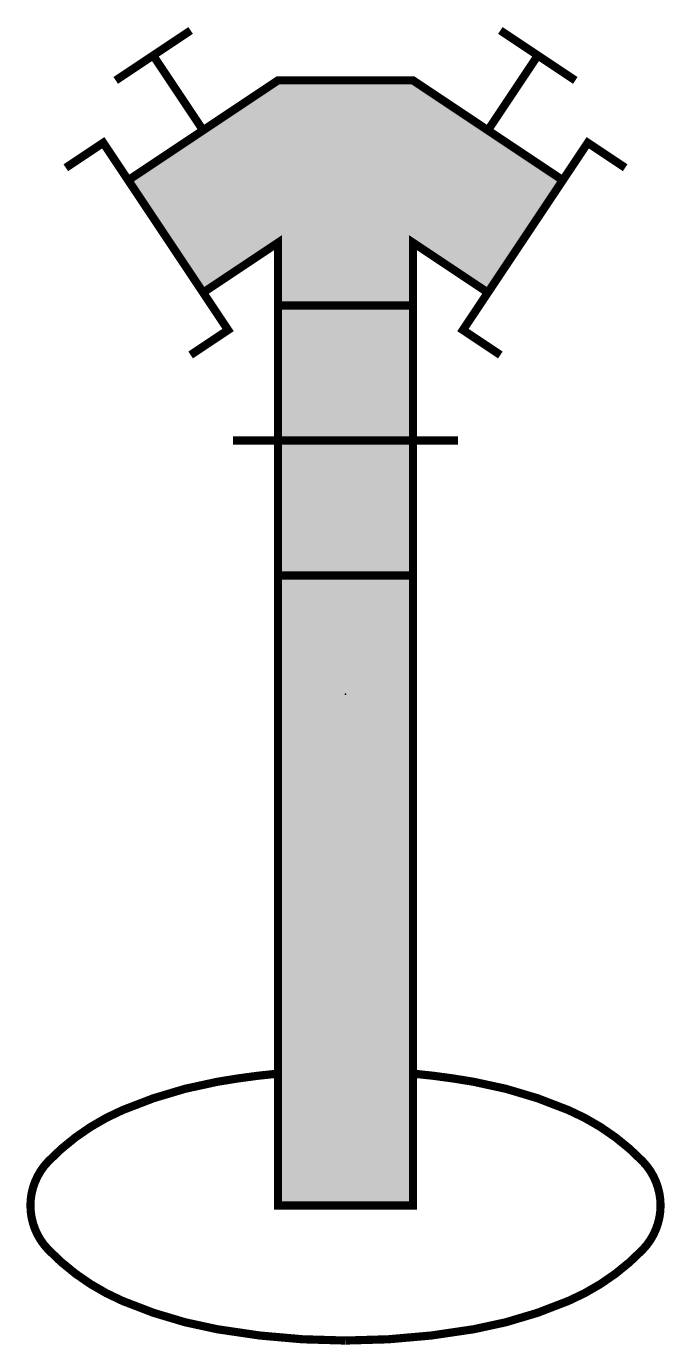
# Model space of a CAD drawing. Header units: millimetres. Extents: x -1.95 to 1.95, y -0.85 to 7.21.
import ezdxf

# ---------------------------------------------------------------- set-up
doc = ezdxf.new("R2010")
doc.units = ezdxf.units.MM

msp = doc.modelspace()

# ---------------------------------------------------------------- linework, layer by layer
at = {"color": 7, "const_width": 0.05}
for points in [[(-1.404, 6.875), (-0.9464, 7.1801)], [(1.404, 6.875), (0.9464, 7.1801)], [(-0.8701, 6.5699), (-1.1752, 7.0275)], [(0.8701, 6.5699), (1.1752, 7.0275)], [(-1.7091, 6.3411), (-1.4803, 6.4936), (-0.7176, 5.3496), (-0.9464, 5.197)], [(1.7091, 6.3411), (1.4803, 6.4936), (0.7176, 5.3496), (0.9464, 5.197)], [(-0.4125, 5.5), (0.4125, 5.5)], [(-0.6875, 4.675), (0.6875, 4.675)], [(-0.4125, 3.85), (0.4125, 3.85)]]:
    msp.add_lwpolyline(points, dxfattribs=at)
msp.add_lwpolyline([(0.4125, 6.875), (-0.4125, 6.875), (-1.3278, 6.2648), (-0.8701, 5.5784), (-0.4125, 5.8835), (-0.4125, 0), (0.4125, 0), (0.4125, 5.8835), (0.8701, 5.5784), (1.3278, 6.2648)], close=True, dxfattribs=at)
msp.add_lwpolyline([(-0.4125, 0.806, 0.020878), (-0.7832, 0.756, 0.057363), (-1.3612, 0.5834, 0.099714), (-1.8159, 0.2698, 0.194489), (-1.925, 0, 0.194489), (-1.8159, -0.2698, 0.099714), (-1.3612, -0.5834, 0.057363), (-0.7832, -0.756, 0.043951), (0, -0.825, 0.043951), (0.7832, -0.756, 0.057363), (1.3612, -0.5834, 0.099714), (1.8159, -0.2698, 0.194489), (1.925, 0, 0.194489), (1.8159, 0.2698, 0.099714), (1.3612, 0.5834, 0.057363), (0.7832, 0.756, 0.020878), (0.4125, 0.806, 0.043951)], format="xyb", dxfattribs=at)
at = {"color": 255}
msp.add_point((0, 3.125), dxfattribs=at)
at = {"color": 1, "true_color": 0xff0000}
for points in [[(-0.4101, 6.8726), (-1.3254, 6.2625), (-0.4101, 5.8811), (-0.8678, 5.576)], [(-0.4125, 0), (0.4125, 0), (-0.4125, 6.875), (0.4125, 6.875)], [(0.4101, 6.8726), (1.3254, 6.2625), (0.4101, 5.8811), (0.8678, 5.576)]]:
    msp.add_solid(points, dxfattribs=at)

doc.saveas('drawing.dxf')
